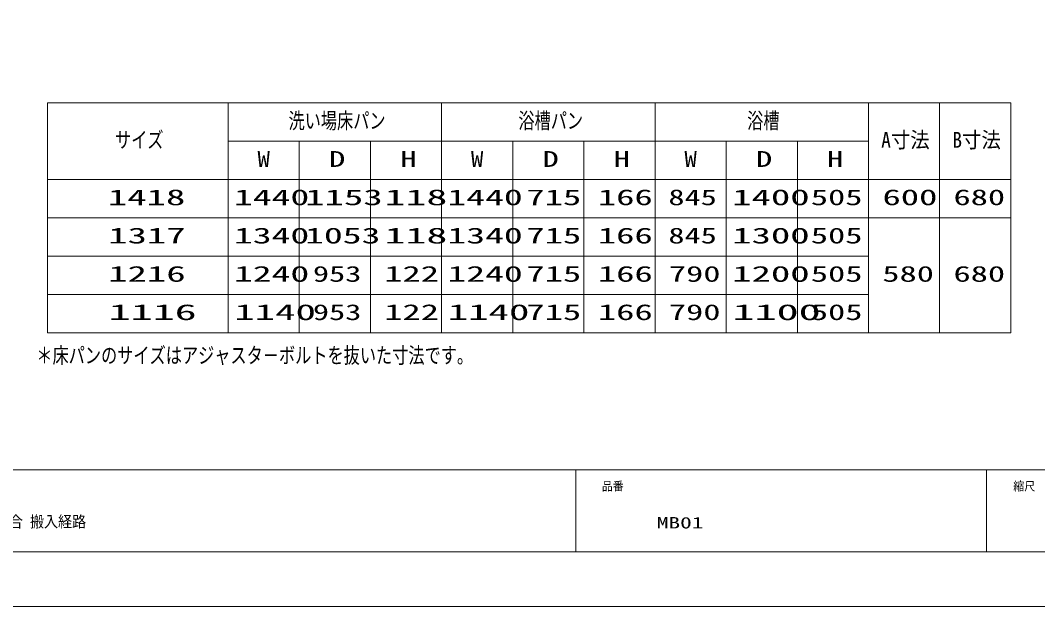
# Model space of a CAD drawing. Units: millimetres on the paper. Extents: x -305 to 305, y -152 to 152.
# Drawn here: x -172.5 to 13.3, y -148.5 to -41.3 of the extents above; entities that cross this region are included whole.
import ezdxf
from ezdxf.enums import TextEntityAlignment as Align

# ---------------------------------------------------------------- set-up
doc = ezdxf.new("R2010")
doc.units = ezdxf.units.MM
for name, color, linetype, lineweight in [('0-0_PV', 7, 'Continuous', 9), ('0-1_0', 7, 'Continuous', 9), ('0-2_1図面枠', 7, 'Continuous', 9), ('0-3_図面枠', 3, 'Continuous', 9), ('0-4_DEFPOINTS', 7, 'Continuous', 9)]:
    doc.layers.add(name, color=color, linetype=linetype, lineweight=lineweight)
doc.styles.add('ＭＳ ゴシック', font='')
doc.styles.get('ＭＳ ゴシック').set_extended_font_data('MS Gothic')

msp = doc.modelspace()

# ---------------------------------------------------------------- linework, layer by layer
at = {"layer": '0-0_PV'}
for p, q in [((-167.561, -56.419), (-167.561, -98.419)), ((-134.561, -56.419), (-134.561, -98.419)), ((-95.561, -56.419), (-95.561, -98.419)), ((-56.562, -56.419), (-56.562, -98.419)), ((-17.561, -56.419), (-17.561, -98.419)), ((-4.561, -56.419), (-4.561, -98.419)), ((-134.561, -63.419), (-17.561, -63.419)), ((-121.561, -63.419), (-121.561, -98.419)), ((-108.562, -63.419), (-108.562, -98.419)), ((-82.561, -63.419), (-82.561, -98.419)), ((-69.561, -63.419), (-69.561, -98.419)), ((-43.561, -63.419), (-43.561, -98.419)), ((-30.561, -63.419), (-30.561, -98.419)), ((-167.561, -70.419), (8.439, -70.419)), ((-167.561, -77.419), (8.439, -77.419)), ((-167.561, -84.419), (-17.561, -84.419)), ((-167.561, -91.419), (-17.561, -91.419)), ((-167.561, -98.419), (8.439, -98.419))]:
    msp.add_line(p, q, dxfattribs=at)
msp.add_lwpolyline([(-167.561, -56.419), (8.439, -56.419), (8.439, -98.419)], dxfattribs=at)
at = {"layer": '0-1_0'}
for p, q in [((-71.017, -123.498), (-71.017, -138.498)), ((3.983, -123.498), (3.983, -138.498))]:
    msp.add_line(p, q, dxfattribs=at)
at = {"layer": '0-3_図面枠'}
msp.add_line((-291.017, -123.498), (108.983, -123.498), dxfattribs=at)
msp.add_lwpolyline([(-291.017, -138.498), (108.983, -138.498), (108.983, 138.502), (-291.017, 138.502)], close=True, dxfattribs=at)
at = {"layer": '0-4_DEFPOINTS'}
msp.add_line((118.983, -148.498), (-301.017, -148.498), dxfattribs=at)

# ---------------------------------------------------------------- texts
at = {"layer": '0-0_PV', "style": 'ＭＳ ゴシック'}
for s, height, width, p in [('洗い場床パン', 2.889, 0.75, (-123.521, -61.974)), ('浴槽パン', 2.889, 0.75, (-81.521, -61.974)), ('浴槽', 2.889, 0.75, (-39.728, -61.974)), ('サイズ', 2.889, 0.75, (-155.217, -65.474)), ('A寸法', 2.886, 0.9, (-15.236, -65.474)), ('B寸法', 2.886, 0.9, (-2.236, -65.474)), ('W', 2.889, 1.15, (-129.186, -68.974)), ('D', 2.889, 1.5, (-116.096, -68.974)), ('H', 2.889, 1.5, (-103.1, -68.974)), ('W', 2.889, 1.15, (-90.186, -68.974)), ('D', 2.889, 1.5, (-77.096, -68.974)), ('H', 2.889, 1.5, (-64.1, -68.974)), ('W', 2.889, 1.15, (-51.186, -68.974)), ('D', 2.889, 1.5, (-38.096, -68.974)), ('H', 2.889, 1.5, (-25.1, -68.974)), ('1418', 2.889, 1.8, (-156.521, -75.974)), ('1440', 2.889, 1.75, (-133.49, -75.974)), ('1153', 2.889, 1.8, (-120.461, -75.974)), ('118', 2.886, 1.95, (-105.983, -75.974)), ('1440', 2.889, 1.75, (-94.49, -75.974)), ('715', 2.889, 1.7, (-80.061, -75.974)), ('166', 2.889, 1.7, (-66.999, -75.974)), ('845', 2.889, 1.5, (-54.117, -75.974)), ('1400', 2.889, 1.8, (-42.461, -75.974)), ('505', 2.889, 1.6, (-28.091, -75.974)), ('600', 2.889, 1.7, (-14.999, -75.974)), ('680', 2.889, 1.6, (-2.032, -75.974)), ('1317', 2.889, 1.8, (-156.461, -82.974)), ('1340', 2.889, 1.75, (-133.49, -82.974)), ('1053', 2.889, 1.75, (-120.49, -82.974)), ('118', 2.886, 1.95, (-105.983, -82.974)), ('1340', 2.889, 1.75, (-94.49, -82.974)), ('715', 2.889, 1.7, (-80.061, -82.974)), ('166', 2.889, 1.7, (-66.999, -82.974)), ('845', 2.889, 1.5, (-54.117, -82.974)), ('1300', 2.889, 1.8, (-42.461, -82.974)), ('505', 2.889, 1.6, (-28.091, -82.974)), ('1216', 2.889, 1.8, (-156.461, -89.974)), ('1240', 2.889, 1.75, (-133.49, -89.974)), ('953', 2.889, 1.5, (-119.061, -89.974)), ('122', 2.889, 1.7, (-106.05, -89.974)), ('1240', 2.889, 1.75, (-94.49, -89.974)), ('715', 2.889, 1.7, (-80.061, -89.974)), ('166', 2.889, 1.7, (-66.999, -89.974)), ('790', 2.889, 1.6, (-54.032, -89.974)), ('1200', 2.889, 1.8, (-42.461, -89.974)), ('505', 2.889, 1.6, (-28.091, -89.974)), ('580', 2.889, 1.6, (-15.032, -89.974)), ('680', 2.889, 1.6, (-2.032, -89.974)), ('1116', 2.886, 2.05, (-156.394, -96.974)), ('1140', 2.886, 1.9, (-133.43, -96.974)), ('953', 2.889, 1.5, (-119.061, -96.974)), ('122', 2.889, 1.7, (-106.05, -96.974)), ('1140', 2.886, 1.9, (-94.43, -96.974)), ('715', 2.889, 1.7, (-80.061, -96.974)), ('166', 2.889, 1.7, (-66.999, -96.974)), ('790', 2.889, 1.6, (-54.032, -96.974)), ('1100', 2.886, 2.05, (-42.395, -96.974)), ('505', 2.889, 1.6, (-28.091, -96.974)), ('＊床パンのサイズはアジャスタ－ボルトを抜いた寸法です。', 2.889, 0.75, (-169.593, -104.865))]:
    msp.add_text(s, height=height, dxfattribs=dict(at, width=width)).set_placement(p, align=Align.BOTTOM_LEFT)
at = {"layer": '0-2_1図面枠', "style": 'ＭＳ ゴシック'}
for s, height, width, p in [('品番', 1.628, 0.9, (-66.276, -127.759)), ('縮尺', 1.628, 0.9, (8.896, -127.769)), ('ノウム 集合 搬入経路', 2.092, 0.9, (-186.165, -134.616)), ('MB01', 2.089, 1.5, (-56.239, -134.834))]:
    msp.add_text(s, height=height, dxfattribs=dict(at, width=width)).set_placement(p, align=Align.BOTTOM_LEFT)

doc.saveas('drawing.dxf')
